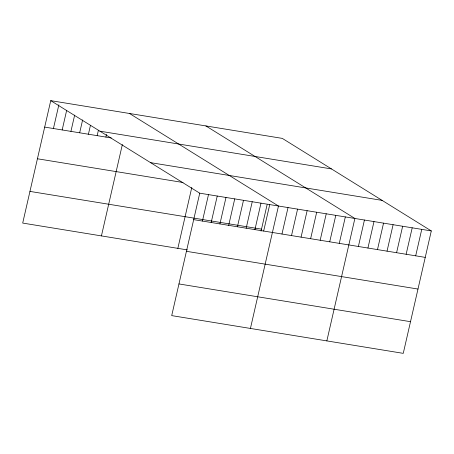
<?xml version="1.0" encoding="UTF-8"?>
<svg xmlns="http://www.w3.org/2000/svg" width="454" height="454" viewBox="0 0 454 454"><rect width="100%" height="100%" fill="white"/><g stroke="black" fill="none" stroke-linecap="round" stroke-linejoin="round"><path stroke-width="0.68" d="M50.74 100.646L199.743 193.183L171.708 315.615L403.26 353.354L431.3 230.927L282.292 138.385L50.74 100.646L22.7 223.073L187.394 249.916M53.43 128.522L58.867 104.783M62.175 129.946L66.681 110.277M70.926 131.371L74.655 115.095M79.671 132.801L82.622 119.913M88.422 134.225L90.437 125.406M97.167 135.65L98.41 130.224M105.913 137.074L106.537 134.361M101.429 235.904L122.353 144.548M177.843 248.361L191.792 187.457M202.433 221.064L208.494 194.613M211.184 222.488L217.239 196.037M219.929 223.913L225.99 197.462M228.68 225.343L234.735 198.886M237.425 226.767L243.486 200.316M246.176 228.192L252.231 201.741M254.921 229.616L260.976 203.165M261.056 231.12L267.111 204.669M263.666 231.046L269.727 204.589M250.432 328.446L278.472 206.02L129.469 113.477M281.968 234.026L288.023 207.574M291.519 235.581L297.58 209.129M301.07 237.141L307.131 210.69M310.621 238.696L316.682 212.245M320.172 240.251L326.233 213.8M329.723 241.812L335.784 215.361M339.28 243.367L345.335 216.916M326.846 340.903L354.886 218.47L205.883 125.934M358.382 246.482L364.437 220.031M367.933 248.037L373.988 221.586M377.484 249.598L383.539 223.141M387.035 251.153L393.096 224.702M396.586 252.708L402.647 226.257M406.137 254.268L412.198 227.817M415.688 255.823L421.749 229.372M99.914 131.183L331.465 168.928M44.679 127.097L111.298 137.954M150.575 162.646L382.126 200.39M37.427 158.769L183.019 182.497M199.743 193.183L431.3 230.927M29.953 191.401L261.51 229.145M193.688 219.64L425.239 257.378M186.435 251.312L417.986 289.05M178.961 283.943L410.512 321.682"/></g></svg>
